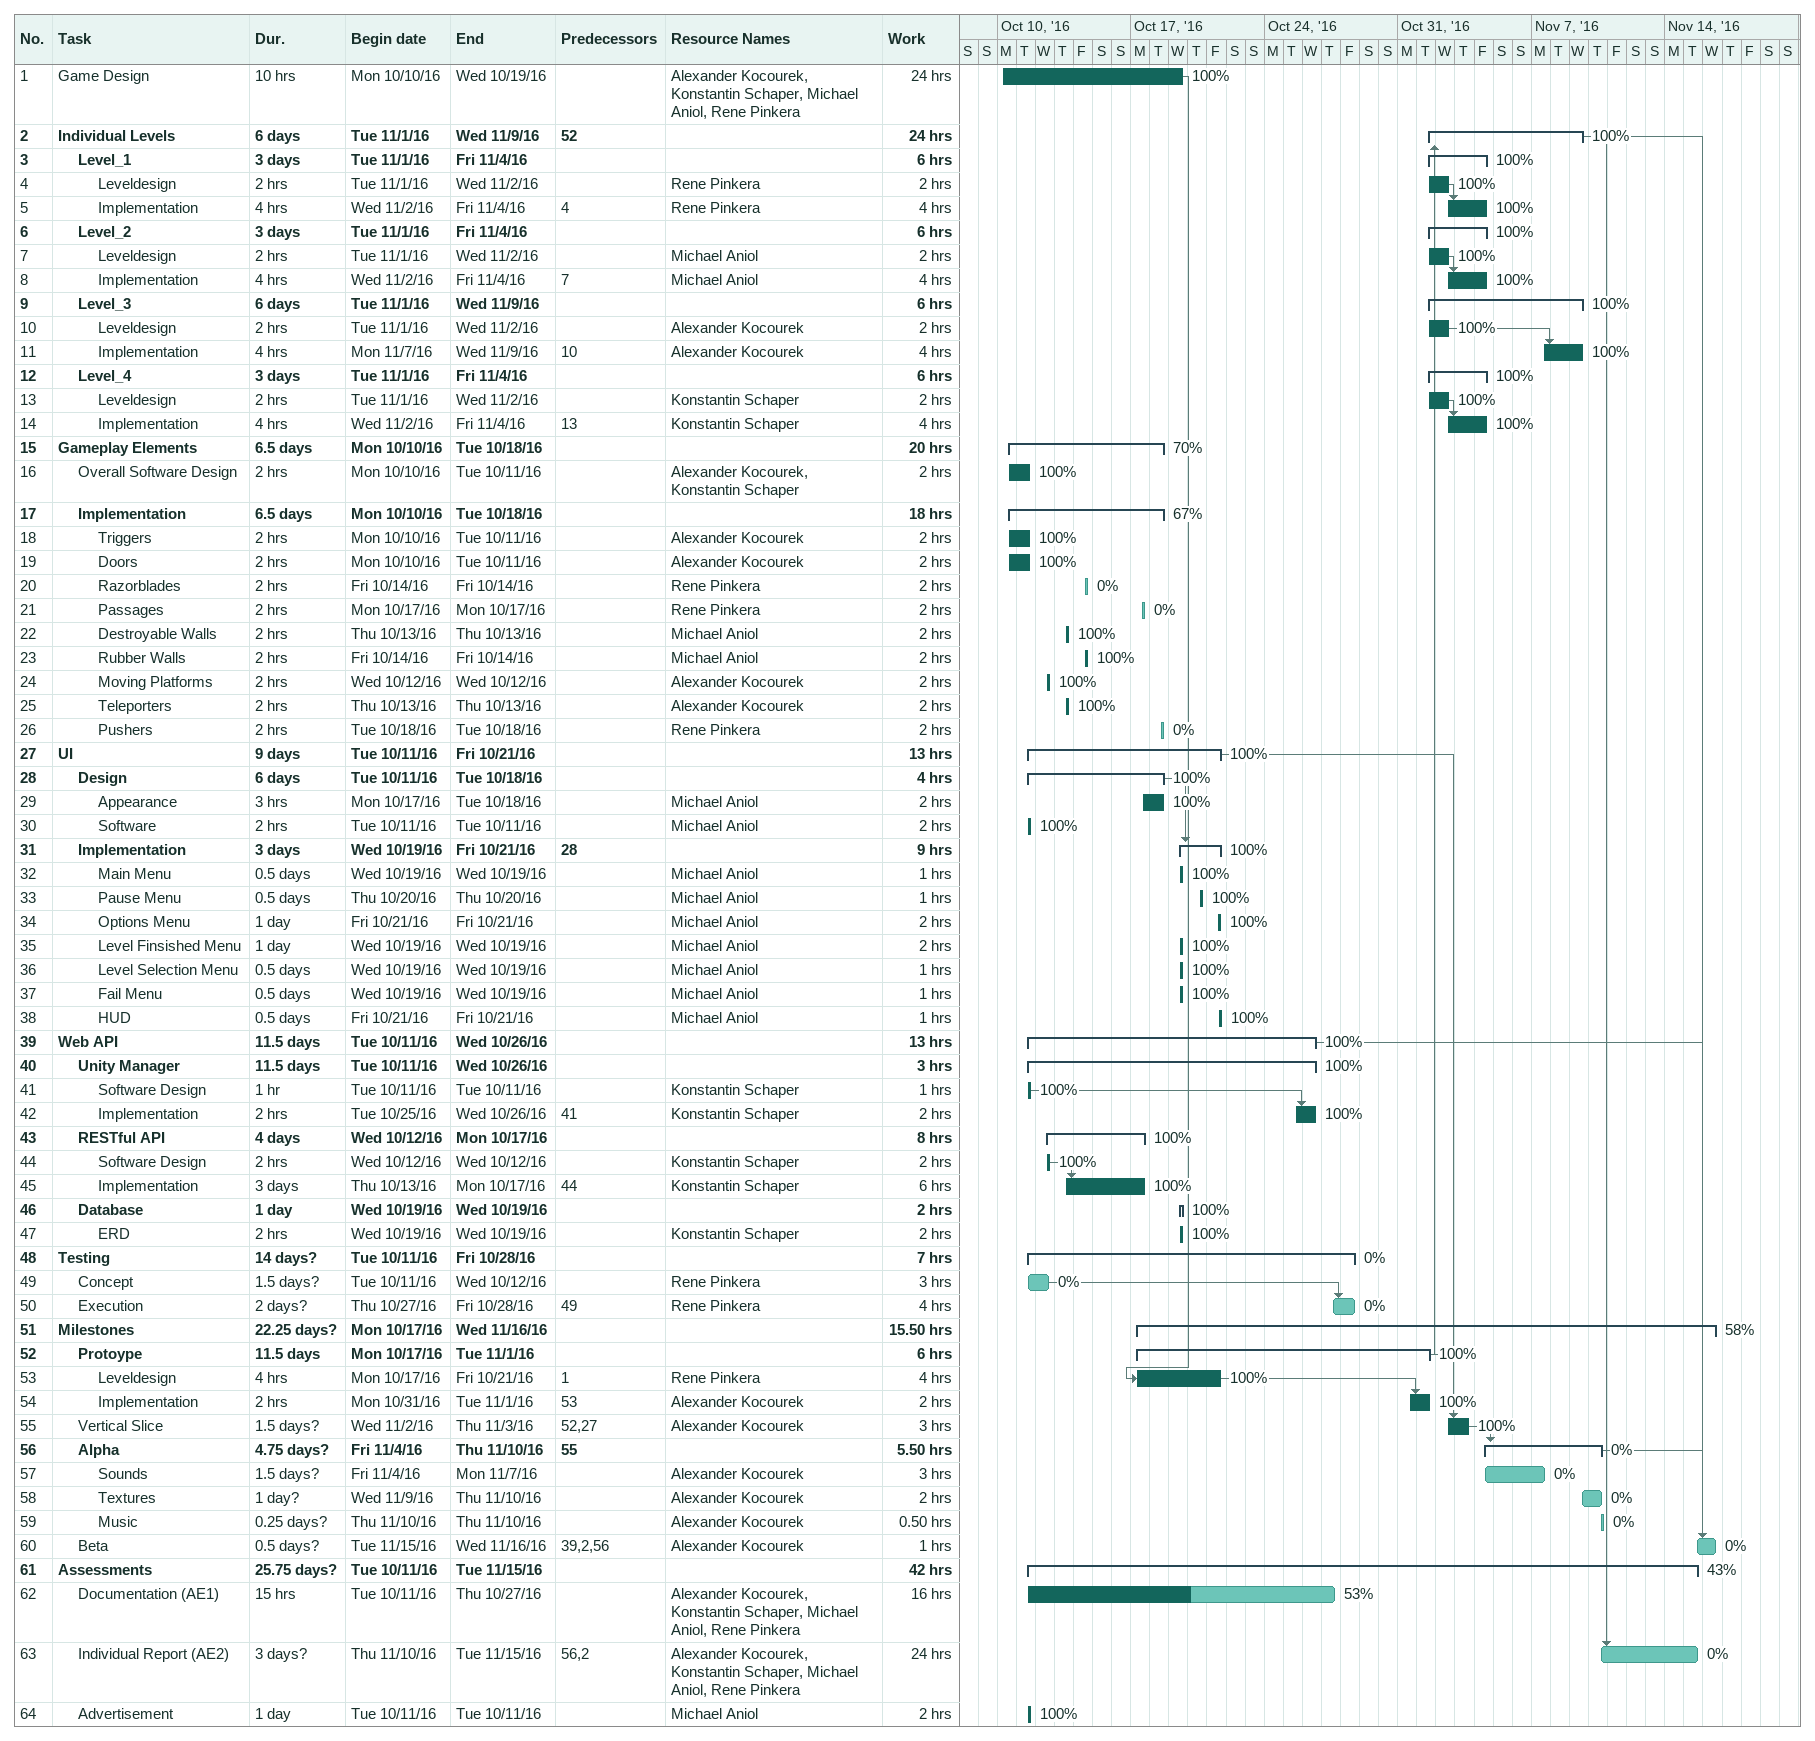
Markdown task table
| ID | Level | Task | Duration | Start | Finish | Predecessors | Resources | % complete | Work (h) |
|---|---|---|---|---|---|---|---|---|---|
| 1 | 1 | Game Design | 10h | 2016-10-10 | 2016-10-19 |  | Alexander Kocourek, Konstantin Schaper, Michael Aniol, Rene Pinkera | 100 | 24 |
| 2 | 1 | **Individual Levels** | 6d | 2016-11-01 | 2016-11-09 | 52 |  | 100 | 24 |
| 3 | 2 | **Level_1** | 3d | 2016-11-01 | 2016-11-04 |  |  | 100 | 6 |
| 4 | 3 | Leveldesign | 2h | 2016-11-01 | 2016-11-02 |  | Rene Pinkera | 100 | 2 |
| 5 | 3 | Implementation | 4h | 2016-11-02 | 2016-11-04 | 4 | Rene Pinkera | 100 | 4 |
| 6 | 2 | **Level_2** | 3d | 2016-11-01 | 2016-11-04 |  |  | 100 | 6 |
| 7 | 3 | Leveldesign | 2h | 2016-11-01 | 2016-11-02 |  | Michael Aniol | 100 | 2 |
| 8 | 3 | Implementation | 4h | 2016-11-02 | 2016-11-04 | 7 | Michael Aniol | 100 | 4 |
| 9 | 2 | **Level_3** | 6d | 2016-11-01 | 2016-11-09 |  |  | 100 | 6 |
| 10 | 3 | Leveldesign | 2h | 2016-11-01 | 2016-11-02 |  | Alexander Kocourek | 100 | 2 |
| 11 | 3 | Implementation | 4h | 2016-11-07 | 2016-11-09 | 10 | Alexander Kocourek | 100 | 4 |
| 12 | 2 | **Level_4** | 3d | 2016-11-01 | 2016-11-04 |  |  | 100 | 6 |
| 13 | 3 | Leveldesign | 2h | 2016-11-01 | 2016-11-02 |  | Konstantin Schaper | 100 | 2 |
| 14 | 3 | Implementation | 4h | 2016-11-02 | 2016-11-04 | 13 | Konstantin Schaper | 100 | 4 |
| 15 | 1 | **Gameplay Elements** | 6.5d | 2016-10-10 | 2016-10-18 |  |  | 70 | 20 |
| 16 | 2 | Overall Software Design | 2h | 2016-10-10 | 2016-10-11 |  | Alexander Kocourek, Konstantin Schaper | 100 | 2 |
| 17 | 2 | **Implementation** | 6.5d | 2016-10-10 | 2016-10-18 |  |  | 67 | 18 |
| 18 | 3 | Triggers | 2h | 2016-10-10 | 2016-10-11 |  | Alexander Kocourek | 100 | 2 |
| 19 | 3 | Doors | 2h | 2016-10-10 | 2016-10-11 |  | Alexander Kocourek | 100 | 2 |
| 20 | 3 | Razorblades | 2h | 2016-10-14 | 2016-10-14 |  | Rene Pinkera | 0 | 2 |
| 21 | 3 | Passages | 2h | 2016-10-17 | 2016-10-17 |  | Rene Pinkera | 0 | 2 |
| 22 | 3 | Destroyable Walls | 2h | 2016-10-13 | 2016-10-13 |  | Michael Aniol | 100 | 2 |
| 23 | 3 | Rubber Walls | 2h | 2016-10-14 | 2016-10-14 |  | Michael Aniol | 100 | 2 |
| 24 | 3 | Moving Platforms | 2h | 2016-10-12 | 2016-10-12 |  | Alexander Kocourek | 100 | 2 |
| 25 | 3 | Teleporters | 2h | 2016-10-13 | 2016-10-13 |  | Alexander Kocourek | 100 | 2 |
| 26 | 3 | Pushers | 2h | 2016-10-18 | 2016-10-18 |  | Rene Pinkera | 0 | 2 |
| 27 | 1 | **UI** | 9d | 2016-10-11 | 2016-10-21 |  |  | 100 | 13 |
| 28 | 2 | **Design** | 6d | 2016-10-11 | 2016-10-18 |  |  | 100 | 4 |
| 29 | 3 | Appearance | 3h | 2016-10-17 | 2016-10-18 |  | Michael Aniol | 100 | 2 |
| 30 | 3 | Software | 2h | 2016-10-11 | 2016-10-11 |  | Michael Aniol | 100 | 2 |
| 31 | 2 | **Implementation** | 3d | 2016-10-19 | 2016-10-21 | 28 |  | 100 | 9 |
| 32 | 3 | Main Menu | 0.5d | 2016-10-19 | 2016-10-19 |  | Michael Aniol | 100 | 1 |
| 33 | 3 | Pause Menu | 0.5d | 2016-10-20 | 2016-10-20 |  | Michael Aniol | 100 | 1 |
| 34 | 3 | Options Menu | 1d | 2016-10-21 | 2016-10-21 |  | Michael Aniol | 100 | 2 |
| 35 | 3 | Level Finsished Menu | 1d | 2016-10-19 | 2016-10-19 |  | Michael Aniol | 100 | 2 |
| 36 | 3 | Level Selection Menu | 0.5d | 2016-10-19 | 2016-10-19 |  | Michael Aniol | 100 | 1 |
| 37 | 3 | Fail Menu | 0.5d | 2016-10-19 | 2016-10-19 |  | Michael Aniol | 100 | 1 |
| 38 | 3 | HUD | 0.5d | 2016-10-21 | 2016-10-21 |  | Michael Aniol | 100 | 1 |
| 39 | 1 | **Web API** | 11.5d | 2016-10-11 | 2016-10-26 |  |  | 100 | 13 |
| 40 | 2 | **Unity Manager** | 11.5d | 2016-10-11 | 2016-10-26 |  |  | 100 | 3 |
| 41 | 3 | Software Design | 1h | 2016-10-11 | 2016-10-11 |  | Konstantin Schaper | 100 | 1 |
| 42 | 3 | Implementation | 2h | 2016-10-25 | 2016-10-26 | 41 | Konstantin Schaper | 100 | 2 |
| 43 | 2 | **RESTful API** | 4d | 2016-10-12 | 2016-10-17 |  |  | 100 | 8 |
| 44 | 3 | Software Design | 2h | 2016-10-12 | 2016-10-12 |  | Konstantin Schaper | 100 | 2 |
| 45 | 3 | Implementation | 3d | 2016-10-13 | 2016-10-17 | 44 | Konstantin Schaper | 100 | 6 |
| 46 | 2 | **Database** | 1d | 2016-10-19 | 2016-10-19 |  |  | 100 | 2 |
| 47 | 3 | ERD | 2h | 2016-10-19 | 2016-10-19 |  | Konstantin Schaper | 100 | 2 |
| 48 | 1 | **Testing** | 14d? | 2016-10-11 | 2016-10-28 |  |  | 0 | 7 |
| 49 | 2 | Concept | 1.5d? | 2016-10-11 | 2016-10-12 |  | Rene Pinkera | 0 | 3 |
| 50 | 2 | Execution | 2d? | 2016-10-27 | 2016-10-28 | 49 | Rene Pinkera | 0 | 4 |
| 51 | 1 | **Milestones** | 22.25d? | 2016-10-17 | 2016-11-16 |  |  | 58 | 15.50 |
| 52 | 2 | **Protoype** | 11.5d | 2016-10-17 | 2016-11-01 |  |  | 100 | 6 |
| 53 | 3 | Leveldesign | 4h | 2016-10-17 | 2016-10-21 | 1 | Rene Pinkera | 100 | 4 |
| 54 | 3 | Implementation | 2h | 2016-10-31 | 2016-11-01 | 53 | Alexander Kocourek | 100 | 2 |
| 55 | 2 | Vertical Slice | 1.5d? | 2016-11-02 | 2016-11-03 | 52, 27 | Alexander Kocourek | 100 | 3 |
| 56 | 2 | **Alpha** | 4.75d? | 2016-11-04 | 2016-11-10 | 55 |  | 0 | 5.50 |
| 57 | 3 | Sounds | 1.5d? | 2016-11-04 | 2016-11-07 |  | Alexander Kocourek | 0 | 3 |
| 58 | 3 | Textures | 1d? | 2016-11-09 | 2016-11-10 |  | Alexander Kocourek | 0 | 2 |
| 59 | 3 | Music | 0.25d? | 2016-11-10 | 2016-11-10 |  | Alexander Kocourek | 0 | 0.50 |
| 60 | 2 | Beta | 0.5d? | 2016-11-15 | 2016-11-16 | 39, 2, 56 | Alexander Kocourek | 0 | 1 |
| 61 | 1 | **Assessments** | 25.75d? | 2016-10-11 | 2016-11-15 |  |  | 43 | 42 |
| 62 | 2 | Documentation (AE1) | 15h | 2016-10-11 | 2016-10-27 |  | Alexander Kocourek, Konstantin Schaper, Michael Aniol, Rene Pinkera | 53 | 16 |
| 63 | 2 | Individual Report (AE2) | 3d? | 2016-11-10 | 2016-11-15 | 56, 2 | Alexander Kocourek, Konstantin Schaper, Michael Aniol, Rene Pinkera | 0 | 24 |
| 64 | 2 | Advertisement | 1d | 2016-10-11 | 2016-10-11 |  | Michael Aniol | 100 | 2 |
